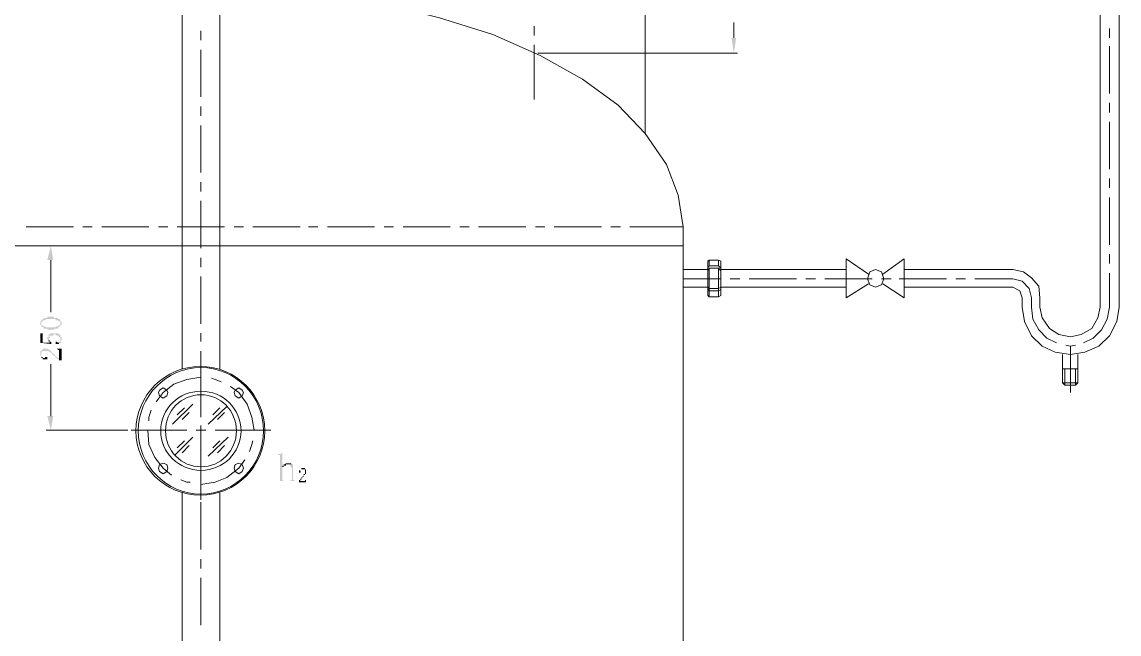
# Model space of a CAD drawing. Header units: millimetres. Extents: x 6 to 291, y 3 to 207.
# Drawn here: x 52.94 to 92.24, y 125.03 to 146.96 of the extents above; entities that cross this region are included whole.
import ezdxf

# ---------------------------------------------------------------- set-up
doc = ezdxf.new("R2010")
doc.units = ezdxf.units.MM

msp = doc.modelspace()

# ---------------------------------------------------------------- hatches: boundary and pattern name
at = {"true_color": 0x00ff00}
h = msp.add_hatch(color=3, dxfattribs=at)
h.dxf.hatch_style = 2
h.paths.add_polyline_path([(78.358859, 146.388667), (78.528192, 146.388667), (78.443526, 145.838333)])
h = msp.add_hatch(color=3, dxfattribs=at)
h.dxf.hatch_style = 2
h.paths.add_polyline_path([(53.847859, 138.43), (54.059526, 138.43), (53.974859, 138.938)])
h = msp.add_hatch(color=3, dxfattribs=at)
h.dxf.hatch_style = 2
h.paths.add_polyline_path([(53.593859, 136.186333), (53.593859, 136.144), (53.593859, 136.101667), (53.636192, 136.101667), (53.636192, 136.059333), (53.636192, 136.186333), (53.636192, 136.228667), (53.678526, 136.228667), (53.678526, 136.271), (53.763192, 136.271), (53.805526, 136.313333), (54.144192, 136.313333), (54.144192, 136.271), (54.228859, 136.271), (54.271192, 136.228667), (54.313526, 136.228667), (54.313526, 136.186333), (54.313526, 136.271), (54.271192, 136.313333), (54.228859, 136.313333), (54.228859, 136.355667), (54.101859, 136.355667), (54.059526, 136.398), (53.847859, 136.398), (53.847859, 136.355667), (53.720859, 136.355667), (53.720859, 136.313333), (53.678526, 136.313333), (53.636192, 136.271), (53.593859, 136.228667)])
h = msp.add_hatch(color=3, dxfattribs=at)
h.dxf.hatch_style = 2
h.paths.add_polyline_path([(53.636192, 136.059333), (53.678526, 136.017), (53.720859, 136.017), (53.720859, 135.974667), (53.847859, 135.974667), (53.847859, 135.932333), (54.101859, 135.932333), (54.101859, 135.974667), (54.228859, 135.974667), (54.228859, 136.017), (54.271192, 136.017), (54.271192, 136.059333), (54.313526, 136.059333), (54.313526, 136.101667), (54.355859, 136.101667), (54.355859, 136.144), (54.355859, 136.186333), (54.355859, 136.228667), (54.313526, 136.228667), (54.313526, 136.271), (54.313526, 136.144), (54.313526, 136.101667), (54.271192, 136.101667), (54.228859, 136.059333), (54.144192, 136.059333), (54.144192, 136.017), (53.805526, 136.017), (53.763192, 136.059333), (53.678526, 136.059333), (53.678526, 136.101667), (53.636192, 136.101667), (53.636192, 136.144), (53.636192, 136.186333)])
h = msp.add_hatch(color=3, dxfattribs=at)
h.dxf.hatch_style = 2
h.paths.add_polyline_path([(53.593859, 135.805333), (53.593859, 135.466667), (53.974859, 135.424333), (54.017192, 135.466667), (53.974859, 135.466667), (53.974859, 135.509), (53.932526, 135.466667), (53.678526, 135.466667), (53.678526, 135.805333)])
h = msp.add_hatch(color=3, dxfattribs=at)
h.dxf.hatch_style = 2
h.paths.add_polyline_path([(53.847859, 135.636), (53.847859, 135.593667), (53.890192, 135.551333), (53.890192, 135.509), (53.890192, 135.636), (53.932526, 135.636), (53.932526, 135.678333), (53.932526, 135.720667), (54.059526, 135.720667), (54.059526, 135.763), (54.144192, 135.763), (54.186526, 135.720667), (54.271192, 135.720667), (54.271192, 135.678333), (54.313526, 135.678333), (54.313526, 135.636), (54.313526, 135.509), (54.355859, 135.551333), (54.355859, 135.593667), (54.355859, 135.636), (54.355859, 135.678333), (54.313526, 135.678333), (54.313526, 135.720667), (54.313526, 135.763), (54.271192, 135.763), (54.228859, 135.805333), (53.974859, 135.805333), (53.932526, 135.763), (53.890192, 135.763), (53.890192, 135.720667), (53.890192, 135.678333), (53.847859, 135.678333)])
h = msp.add_hatch(color=3, dxfattribs=at)
h.dxf.hatch_style = 2
h.paths.add_polyline_path([(53.890192, 135.509), (53.932526, 135.509), (53.932526, 135.466667), (53.974859, 135.509), (53.932526, 135.509), (53.932526, 135.551333), (53.890192, 135.593667), (53.890192, 135.636)])
h = msp.add_hatch(color=3, dxfattribs=at)
h.dxf.hatch_style = 2
h.paths.add_polyline_path([(53.593859, 135.043333), (53.593859, 135.001), (53.636192, 134.958667), (53.636192, 135.043333), (53.636192, 135.085667), (53.636192, 135.128), (53.678526, 135.170333), (53.890192, 135.170333), (53.932526, 135.128), (53.974859, 135.128), (53.974859, 135.085667), (54.017192, 135.085667), (54.017192, 135.043333), (54.059526, 135.043333), (54.059526, 135.001), (54.101859, 135.001), (54.144192, 134.958667), (54.186526, 134.916333), (54.228859, 134.874), (54.271192, 134.874), (54.271192, 134.831667), (54.271192, 134.916333), (54.228859, 134.916333), (54.186526, 134.958667), (54.144192, 135.001), (54.101859, 135.043333), (54.059526, 135.085667), (54.017192, 135.085667), (54.017192, 135.128), (53.974859, 135.170333), (53.932526, 135.212667), (53.890192, 135.212667), (53.890192, 135.255), (53.678526, 135.255), (53.678526, 135.212667), (53.636192, 135.212667), (53.636192, 135.170333), (53.593859, 135.170333), (53.593859, 135.128), (53.593859, 135.085667)])
h = msp.add_hatch(color=3, dxfattribs=at)
h.dxf.hatch_style = 2
h.paths.add_polyline_path([(54.144192, 135.466667), (54.144192, 135.424333), (54.271192, 135.424333), (54.271192, 135.466667), (54.313526, 135.466667), (54.313526, 135.593667), (54.313526, 135.551333), (54.313526, 135.509), (54.271192, 135.466667), (54.228859, 135.466667), (54.186526, 135.509), (54.144192, 135.509)])
h = msp.add_hatch(color=3, dxfattribs=at)
h.dxf.hatch_style = 2
h.paths.add_polyline_path([(54.144192, 135.255), (54.186526, 135.255), (54.228859, 135.212667), (54.271192, 135.212667), (54.271192, 135.170333), (54.271192, 134.831667), (54.355859, 134.831667), (54.355859, 135.255)])
h = msp.add_hatch(color=3, dxfattribs=at)
h.dxf.hatch_style = 2
h.paths.add_polyline_path([(53.636192, 134.958667), (53.636192, 134.916333), (53.678526, 134.916333), (53.678526, 134.874), (53.847859, 134.874), (53.847859, 134.916333), (53.847859, 134.958667), (53.763192, 134.958667), (53.763192, 134.916333), (53.678526, 134.916333), (53.678526, 134.958667), (53.636192, 134.958667), (53.636192, 135.001), (53.636192, 135.043333)])
h = msp.add_hatch(color=3, dxfattribs=at)
h.dxf.hatch_style = 2
h.paths.add_polyline_path([(53.847859, 132.842), (54.059526, 132.842), (53.974859, 132.334)])
at = {"true_color": 0x00b8b8}
h = msp.add_hatch(color=132, dxfattribs=at)
h.dxf.hatch_style = 2
h.paths.add_polyline_path([(62.272192, 131.529667), (62.229859, 131.529667), (62.229859, 131.487333), (62.102859, 131.487333), (62.102859, 131.445), (62.187526, 131.445), (62.187526, 130.556), (62.187526, 130.513667), (62.102859, 130.513667), (62.356859, 130.513667), (62.314526, 130.513667), (62.272192, 130.556), (62.272192, 130.979333), (62.272192, 131.021667), (62.314526, 131.021667), (62.272192, 131.021667)])
h = msp.add_hatch(color=132, dxfattribs=at)
h.dxf.hatch_style = 2
h.paths.add_polyline_path([(62.483859, 131.148667), (62.399192, 131.148667), (62.356859, 131.106333), (62.314526, 131.106333), (62.314526, 131.064), (62.272192, 131.064), (62.272192, 131.021667), (62.314526, 131.021667), (62.314526, 131.064), (62.399192, 131.064), (62.399192, 131.106333), (62.610859, 131.106333), (62.568526, 131.148667), (62.526192, 131.148667)])
h = msp.add_hatch(color=132, dxfattribs=at)
h.dxf.hatch_style = 2
h.paths.add_polyline_path([(62.610859, 131.106333), (62.483859, 131.106333), (62.526192, 131.106333), (62.568526, 131.064), (62.568526, 131.021667), (62.610859, 130.979333), (62.610859, 130.556), (62.568526, 130.556), (62.568526, 130.513667), (62.526192, 130.513667), (62.737859, 130.513667), (62.695526, 130.513667), (62.695526, 130.556), (62.653192, 130.556), (62.653192, 131.021667), (62.653192, 131.106333)])
h = msp.add_hatch(color=132, dxfattribs=at)
h.dxf.hatch_style = 2
h.paths.add_polyline_path([(62.991859, 130.979333), (62.949526, 130.979333), (62.949526, 130.937), (63.076526, 130.937), (63.076526, 130.894667), (63.076526, 130.852333), (63.076526, 130.81), (63.076526, 130.767667), (63.034192, 130.767667), (63.034192, 130.725333), (62.991859, 130.683), (62.991859, 130.640667), (62.949526, 130.640667), (62.949526, 130.598333), (62.907192, 130.598333), (62.907192, 130.556), (62.864859, 130.556), (62.864859, 130.513667), (62.907192, 130.513667), (62.907192, 130.556), (62.949526, 130.556), (62.949526, 130.598333), (62.991859, 130.640667), (63.034192, 130.683), (63.034192, 130.725333), (63.076526, 130.725333), (63.076526, 130.767667), (63.118859, 130.767667), (63.118859, 130.81), (63.118859, 130.852333), (63.118859, 130.894667), (63.118859, 130.937), (63.076526, 130.937), (63.076526, 130.979333), (63.034192, 130.979333)])
h = msp.add_hatch(color=132, dxfattribs=at)
h.dxf.hatch_style = 2
h.paths.add_polyline_path([(62.949526, 130.937), (62.907192, 130.937), (62.907192, 130.894667), (62.864859, 130.894667), (62.864859, 130.852333), (62.864859, 130.81), (62.907192, 130.81), (62.949526, 130.852333), (62.907192, 130.852333), (62.907192, 130.894667), (62.907192, 130.937), (62.991859, 130.937)])
h = msp.add_hatch(color=132, dxfattribs=at)
h.dxf.hatch_style = 2
h.paths.add_polyline_path([(63.118859, 130.598333), (63.118859, 130.556), (63.076526, 130.556), (63.076526, 130.513667), (62.864859, 130.513667), (62.864859, 130.471333), (63.118859, 130.471333)])

# ---------------------------------------------------------------- linework, layer by layer
at = {"color": 7, "lineweight": 0}
for points in [[(91.566859, 136.736667), (91.566859, 166.878)], [(92.244192, 136.736667), (92.244192, 166.878)], [(75.268526, 149.479), (75.268526, 142.959667)], [(76.623192, 139.615333), (76.453859, 140.758333), (76.030526, 141.859), (75.268526, 142.959667), (74.294859, 143.975667), (73.024859, 144.907), (71.500859, 145.753667), (69.807526, 146.515667), (67.902526, 147.108333), (65.870526, 147.616333), (63.711526, 147.997333), (61.467859, 148.209), (59.224192, 148.251333), (56.938192, 148.166667), (54.736859, 147.955), (52.577859, 147.574)], [(58.673859, 148.251333), (58.673859, 134.535333)], [(60.028526, 148.251333), (60.028526, 134.535333)], [(76.623192, 139.615333), (76.623192, 98.425)], [(42.079192, 138.938), (76.623192, 138.938)], [(77.512192, 138.387667), (77.554526, 138.43)], [(77.512192, 138.387667), (77.512192, 137.16)], [(77.554526, 138.218333), (77.554526, 138.43)], [(77.893192, 138.43), (77.554526, 138.43)], [(77.893192, 138.218333), (77.893192, 138.43), (77.977859, 138.387667)], [(77.977859, 138.387667), (77.977859, 137.16)], [(82.465192, 137.075333), (82.465192, 138.472333)], [(83.269526, 137.922), (82.465192, 138.472333)], [(84.539526, 138.472333), (84.539526, 137.075333), (83.777526, 137.583333)], [(84.539526, 138.472333), (83.777526, 137.922)], [(76.623192, 138.091333), (77.512192, 138.091333)], [(76.623192, 138.091333), (76.623192, 137.456333)], [(77.512192, 138.133667), (77.554526, 138.218333)], [(77.512192, 138.049), (77.554526, 138.133667)], [(77.893192, 138.218333), (77.554526, 138.218333)], [(77.554526, 137.117667), (77.554526, 138.133667)], [(77.554526, 138.133667), (77.893192, 138.133667), (77.977859, 138.049)], [(77.893192, 138.218333), (77.977859, 138.133667)], [(77.893192, 137.117667), (77.893192, 138.133667)], [(82.465192, 138.091333), (77.977859, 138.091333)], [(88.434192, 138.091333), (84.539526, 138.091333)], [(89.407859, 137.075333), (89.365526, 137.498667), (89.111526, 137.795), (88.815192, 138.006667), (88.434192, 138.091333)], [(83.269526, 137.583333), (82.465192, 137.075333)], [(76.623192, 137.456333), (77.512192, 137.456333)], [(77.512192, 137.456333), (77.554526, 137.414)], [(77.512192, 137.371667), (77.554526, 137.329333)], [(77.554526, 137.414), (77.893192, 137.414), (77.977859, 137.456333)], [(77.554526, 137.329333), (77.893192, 137.329333), (77.977859, 137.371667)], [(82.465192, 137.456333), (77.977859, 137.456333)], [(88.434192, 137.456333), (84.539526, 137.456333)], [(88.772859, 137.075333), (88.688192, 137.329333), (88.434192, 137.456333)], [(77.554526, 137.117667), (77.512192, 137.16)], [(77.893192, 137.117667), (77.554526, 137.117667)], [(77.893192, 137.117667), (77.977859, 137.16)], [(88.772859, 136.736667), (88.772859, 137.075333)], [(89.407859, 136.736667), (89.407859, 137.075333)], [(88.772859, 136.736667), (88.857526, 136.228667), (89.111526, 135.720667), (89.492526, 135.339667), (89.958192, 135.128), (90.508526, 135.043333), (91.016526, 135.128), (91.524526, 135.339667), (91.905526, 135.720667), (92.159526, 136.228667), (92.244192, 136.736667)], [(89.407859, 136.736667), (89.492526, 136.355667), (89.746526, 135.974667), (90.085192, 135.763), (90.508526, 135.678333), (90.889526, 135.763), (91.270526, 135.974667), (91.482192, 136.355667), (91.566859, 136.736667)], [(90.212192, 135.043333), (90.212192, 134.027333)], [(90.762526, 135.043333), (90.762526, 134.027333)], [(90.212192, 134.535333), (90.762526, 134.535333)], [(90.296859, 133.942667), (90.296859, 134.535333)], [(90.677859, 133.942667), (90.677859, 134.535333)], [(90.212192, 134.027333), (90.762526, 134.027333), (90.677859, 133.942667)], [(90.212192, 134.027333), (90.296859, 133.942667)], [(90.296859, 133.942667), (90.677859, 133.942667)], [(58.673859, 130.090333), (58.673859, 119.507)], [(60.028526, 130.090333), (60.028526, 119.507)]]:
    msp.add_lwpolyline(points, dxfattribs=at)
at = {"color": 1, "lineweight": 0, "true_color": 0xff0000}
for points in [[(59.351192, 146.642667), (59.351192, 146.304)], [(71.289192, 146.812), (71.289192, 146.473333)], [(91.905526, 146.388667), (91.905526, 146.727333)], [(59.351192, 145.965333), (59.351192, 144.272)], [(71.289192, 146.134667), (71.289192, 144.187333)], [(91.905526, 144.399), (91.905526, 146.092333)], [(59.351192, 143.933333), (59.351192, 143.594667)], [(91.905526, 143.721667), (91.905526, 144.060333)], [(59.351192, 143.256), (59.351192, 141.562667)], [(91.905526, 141.689667), (91.905526, 143.383)], [(59.351192, 141.224), (59.351192, 140.885333)], [(91.905526, 141.012333), (91.905526, 141.351)], [(59.351192, 140.546667), (59.351192, 138.853333)], [(91.905526, 138.980333), (91.905526, 140.673667)], [(53.085859, 139.615333), (54.779192, 139.615333)], [(55.117859, 139.615333), (55.456526, 139.615333)], [(55.795192, 139.615333), (57.488526, 139.615333)], [(57.827192, 139.615333), (58.165859, 139.615333)], [(58.504526, 139.615333), (60.197859, 139.615333)], [(60.536526, 139.615333), (60.875192, 139.615333)], [(61.213859, 139.615333), (62.907192, 139.615333)], [(63.203526, 139.615333), (63.542192, 139.615333)], [(63.880859, 139.615333), (65.574192, 139.615333)], [(65.912859, 139.615333), (66.251526, 139.615333)], [(66.590192, 139.615333), (68.283526, 139.615333)], [(68.622192, 139.615333), (68.960859, 139.615333)], [(69.299526, 139.615333), (70.992859, 139.615333)], [(71.331526, 139.615333), (71.670192, 139.615333)], [(72.008859, 139.615333), (73.702192, 139.615333)], [(74.040859, 139.615333), (74.379526, 139.615333)], [(74.718192, 139.615333), (76.623192, 139.615333)], [(59.351192, 138.514667), (59.351192, 138.176)], [(91.905526, 138.303), (91.905526, 138.641667)], [(59.351192, 137.837333), (59.351192, 136.144)], [(77.977859, 137.752667), (76.623192, 137.752667)], [(78.655192, 137.752667), (78.316526, 137.752667)], [(80.687192, 137.752667), (78.993859, 137.752667)], [(81.364526, 137.752667), (81.025859, 137.752667)], [(83.396526, 137.752667), (81.703192, 137.752667)], [(84.073859, 137.752667), (83.735192, 137.752667)], [(86.063526, 137.752667), (84.370192, 137.752667)], [(86.740859, 137.752667), (86.402192, 137.752667)], [(88.434192, 137.752667), (87.079526, 137.752667)], [(89.111526, 137.075333), (89.026859, 137.414), (88.772859, 137.668), (88.434192, 137.752667)], [(91.905526, 136.736667), (91.905526, 137.964333)], [(89.111526, 136.736667), (89.111526, 137.075333)], [(89.111526, 136.736667), (89.153859, 136.313333), (89.365526, 135.932333), (89.661859, 135.636), (90.000526, 135.466667)], [(90.974192, 135.466667), (91.312859, 135.636), (91.609192, 135.932333), (91.820859, 136.313333), (91.905526, 136.736667)], [(59.351192, 135.805333), (59.351192, 135.509)], [(90.339192, 135.382), (90.508526, 135.339667), (90.677859, 135.382)], [(90.508526, 135.339667), (90.508526, 133.688667)], [(59.351192, 135.170333), (59.351192, 133.477)], [(59.351192, 134.789333), (59.351192, 132.842)], [(59.351192, 134.239), (58.843192, 134.154333), (58.377526, 133.985), (57.996526, 133.688667), (57.742526, 133.35)], [(60.070859, 134.069667), (59.859192, 134.154333), (59.732192, 134.196667)], [(61.256192, 132.334), (61.171526, 132.799667), (61.002192, 133.265333), (60.705859, 133.688667), (60.409526, 133.900333)], [(57.573192, 133.053667), (57.488526, 132.799667), (57.488526, 132.672667)], [(59.351192, 133.138333), (59.351192, 132.799667)], [(59.351192, 132.503333), (59.351192, 132.164667)], [(56.853526, 132.334), (58.843192, 132.334)], [(57.446192, 132.334), (57.488526, 131.826), (57.700192, 131.360333), (57.996526, 130.979333), (58.292859, 130.725333)], [(59.181859, 132.334), (59.520526, 132.334)], [(59.351192, 132.461), (59.351192, 130.767667)], [(59.859192, 132.334), (61.848859, 132.334)], [(61.256192, 132.334), (61.256192, 132.376333)], [(59.351192, 131.826), (59.351192, 129.836333)], [(61.086859, 131.572), (61.171526, 131.826), (61.213859, 131.953)], [(59.351192, 130.386667), (59.859192, 130.471333), (60.282526, 130.640667), (60.705859, 130.979333), (60.917526, 131.275667)], [(58.631526, 130.556), (58.843192, 130.471333), (58.970192, 130.471333)], [(59.351192, 130.429), (59.351192, 130.090333)], [(59.351192, 129.751667), (59.351192, 128.058333)], [(59.351192, 127.719667), (59.351192, 127.381)], [(59.351192, 127.042333), (59.351192, 125.349)]]:
    msp.add_lwpolyline(points, dxfattribs=at)
at = {"color": 3, "lineweight": 0, "true_color": 0x00ff00}
for points in [[(78.443526, 146.388667), (78.443526, 146.939)], [(71.416192, 145.838333), (78.570526, 145.838333)], [(54.567526, 138.938), (53.805526, 138.938)], [(53.974859, 138.43), (53.974859, 136.567333)], [(53.974859, 132.842), (53.974859, 134.704667)], [(59.054859, 133.265333), (58.335192, 132.545667)], [(58.758526, 133.138333), (58.504526, 132.884333)], [(58.927859, 132.969), (58.673859, 132.715)], [(60.282526, 133.180667), (59.605192, 132.545667)], [(60.028526, 133.138333), (59.774526, 132.884333)], [(60.197859, 132.969), (59.943859, 132.715)], [(56.726526, 132.334), (53.805526, 132.334)], [(59.054859, 132.08), (58.419859, 131.445)], [(60.324859, 132.08), (59.605192, 131.402667)], [(58.758526, 131.953), (58.504526, 131.699)], [(58.927859, 131.783667), (58.673859, 131.529667)], [(60.028526, 131.953), (59.774526, 131.699)], [(60.197859, 131.783667), (59.943859, 131.529667)]]:
    msp.add_lwpolyline(points, dxfattribs=at)
at = {"color": 7, "lineweight": 0}
for points in [[(83.819859, 137.752667), (83.735192, 138.006667), (83.523526, 138.091333), (83.311859, 138.006667), (83.227192, 137.752667), (83.311859, 137.541), (83.523526, 137.456333), (83.735192, 137.541)], [(58.165859, 133.688667), (58.123526, 133.773333), (57.996526, 133.858), (57.869526, 133.773333), (57.827192, 133.688667), (57.869526, 133.561667), (57.996526, 133.477), (58.123526, 133.561667)], [(60.875192, 133.688667), (60.832859, 133.773333), (60.705859, 133.858), (60.578859, 133.773333), (60.536526, 133.688667), (60.578859, 133.561667), (60.705859, 133.477), (60.832859, 133.561667)], [(58.165859, 130.979333), (58.123526, 131.106333), (57.996526, 131.148667), (57.869526, 131.106333), (57.827192, 130.979333), (57.869526, 130.852333), (57.996526, 130.767667), (58.123526, 130.852333)], [(60.875192, 130.979333), (60.832859, 131.106333), (60.705859, 131.148667), (60.578859, 131.106333), (60.536526, 130.979333), (60.578859, 130.852333), (60.705859, 130.767667), (60.832859, 130.852333)]]:
    msp.add_lwpolyline(points, close=True, dxfattribs=at)
msp.add_circle((59.330026, 132.312833), 2.307167, dxfattribs=at)
for major_axis, ratio in [((0, 2.264833), 0.990654), ((1.439333, 0), 0.985294), ((0, 1.291167), 0.983607)]:
    msp.add_ellipse((59.351192, 132.312833), major_axis=major_axis, ratio=ratio, start_param=0, end_param=6.283185, dxfattribs=at)

doc.saveas('drawing.dxf')
